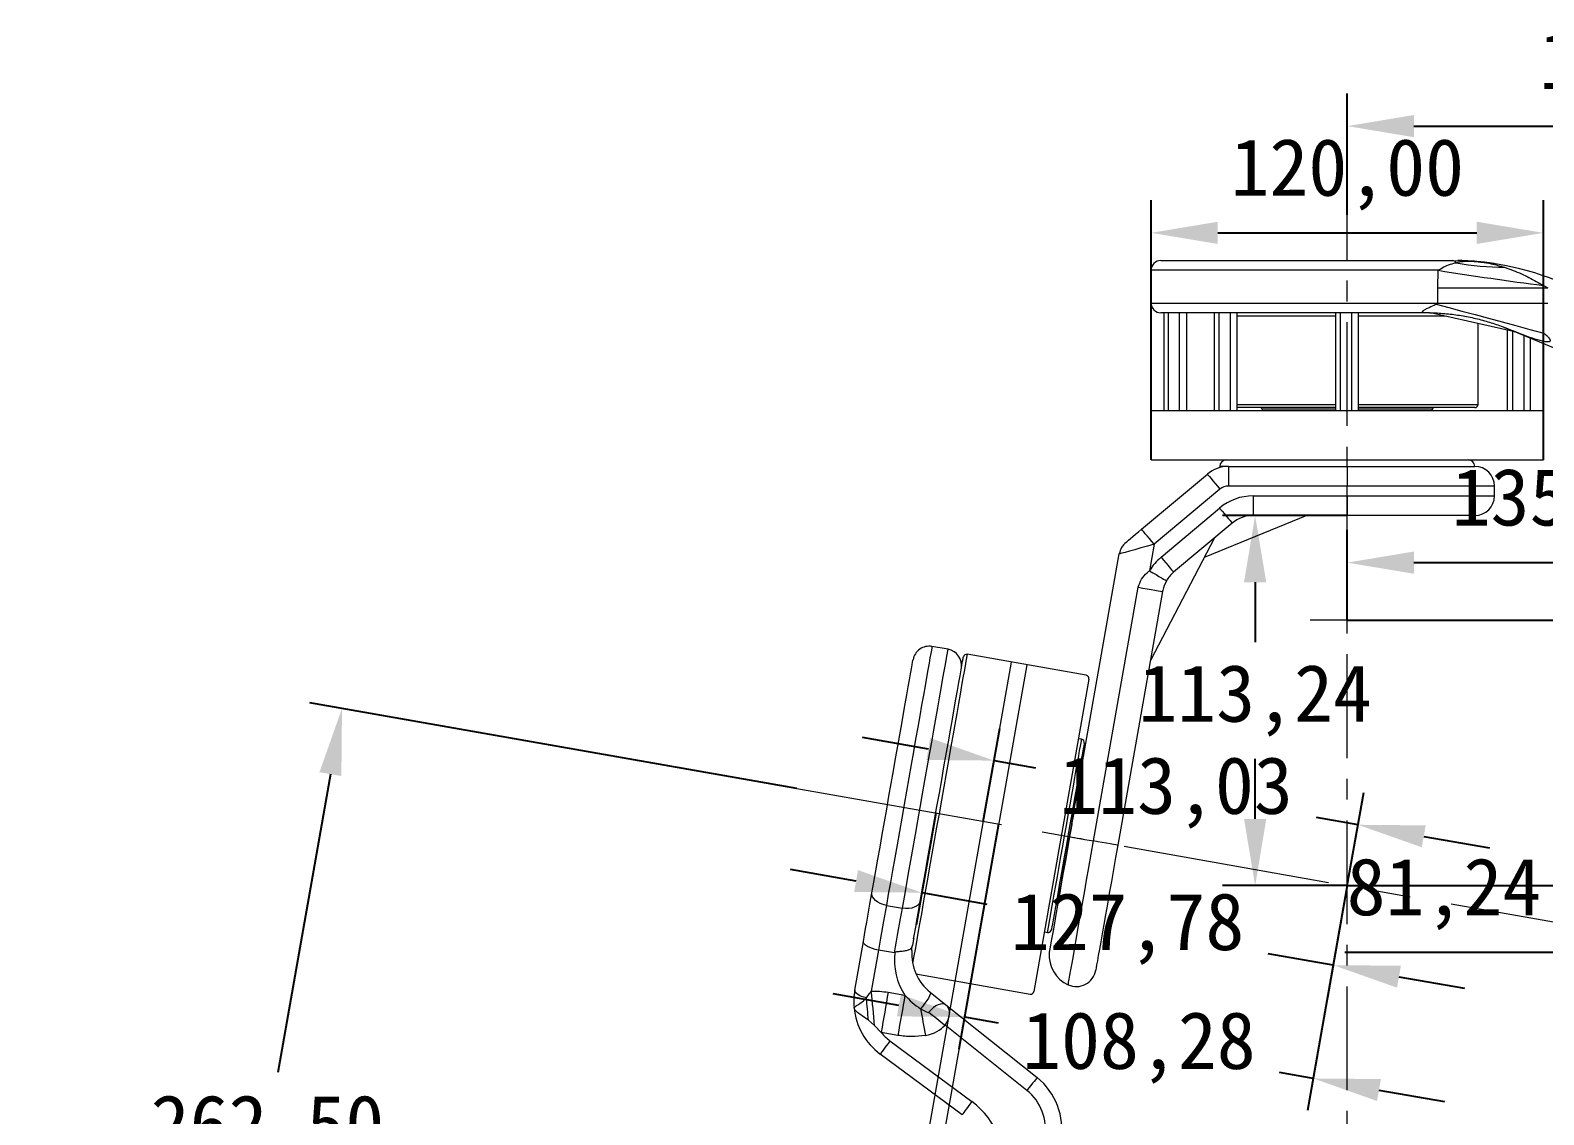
# Model space of a CAD drawing. Header units: millimetres. Extents: x 0 to 1189, y 0 to 841.
# Drawn here: x 884 to 976.6, y 654.7 to 721.1 of the extents above; entities that cross this region are included whole.
import ezdxf

# ---------------------------------------------------------------- set-up
doc = ezdxf.new("R2010")
doc.units = ezdxf.units.MM
doc.linetypes.add('CENTER', pattern=[10.16, 6.35, -1.27, 1.27, -1.27])
doc.linetypes.add('CENTERX2', pattern=[20.32, 12.7, -2.54, 2.54, -2.54])
doc.layers.get('0').update_dxf_attribs({"lineweight": 18})
for name, color, linetype, lineweight in [('中心线层', 1, 'CENTERX2', 15), ('尺寸线层', 3, 'Continuous', 18), ('粗实线层', 7, 'Continuous', 15)]:
    doc.layers.add(name, color=color, linetype=linetype, lineweight=lineweight)
doc.dimstyles.new('ISO-25', dxfattribs={"dimtxt": 2.5, "dimasz": 2.5, "dimexe": 1.25, "dimexo": 0.625, "dimtad": 1, "dimtxsty": 'Standard', "dimcen": 2.5, "dimdle": 5, "dimadec": 0, "dimazin": 0, "dimtfac": 1, "dimtmove": 0, "dimatfit": 3, "dimfxl": 1, "dimarcsym": 0})

# ---------------------------------------------------------------- blocks, each defined once
blk = doc.blocks.new('*X20')
at = {"layer": '尺寸线层'}
for points in [[(968.675, 715.87), (968.675, 714.51), (964.595, 715.19)], [(998.268, 715.87), (998.268, 714.51), (1002.348, 715.19)]]:
    blk.add_hatch(color=0, dxfattribs=at).paths.add_polyline_path(points, flags=0)
at = {"layer": '尺寸线层', "color": 0, "linetype": 'Continuous', "lineweight": -2}
for p, q in [((964.595, 709.759), (964.595, 717.19)), ((1002.348, 709.759), (1002.348, 717.19)), ((968.675, 715.19), (998.268, 715.19))]:
    blk.add_line(p, q, dxfattribs=at)
at = {"layer": '尺寸线层', "color": 0, "insert": (983.472, 718.758), "char_height": 3.5, "width": 28.39106, "attachment_point": 5}
blk.add_mtext('188,76', dxfattribs=at)
blk = doc.blocks.new('*X21')
at = {"layer": '尺寸线层'}
for points in [[(956.675, 709.339), (956.675, 707.979), (952.595, 708.659)], [(972.515, 709.339), (972.515, 707.979), (976.595, 708.659)]]:
    blk.add_hatch(color=0, dxfattribs=at).paths.add_polyline_path(points, flags=0)
at = {"layer": '尺寸线层', "color": 0, "linetype": 'Continuous', "lineweight": -2}
for p, q in [((952.595, 694.767), (952.595, 710.659)), ((976.595, 694.767), (976.595, 710.659)), ((956.675, 708.659), (972.515, 708.659))]:
    blk.add_line(p, q, dxfattribs=at)
at = {"layer": '尺寸线层', "color": 0, "insert": (964.595, 712.226), "char_height": 3.5, "width": 28.39106, "attachment_point": 5}
blk.add_mtext('120,00', dxfattribs=at)
blk = doc.blocks.new('*X22')
at = {"layer": '尺寸线层'}
for points in [[(977.416, 680.887), (978.776, 680.887), (978.096, 684.967)], [(977.416, 672.8), (978.776, 672.8), (978.096, 668.72)]]:
    blk.add_hatch(color=0, dxfattribs=at).paths.add_polyline_path(points, flags=0)
at = {"layer": '尺寸线层', "color": 0, "linetype": 'Continuous', "lineweight": -2}
for p, q in [((964.595, 684.967), (980.096, 684.967)), ((978.096, 680.887), (978.096, 672.8)), ((964.595, 668.72), (980.096, 668.72)), ((978.096, 668.72), (978.096, 664.64)), ((978.096, 664.64), (964.45, 664.64))]:
    blk.add_line(p, q, dxfattribs=at)
at = {"layer": '尺寸线层', "color": 0, "insert": (970.511, 668.207), "char_height": 3.5, "width": 24.24581, "attachment_point": 5}
blk.add_mtext('81,24', dxfattribs=at)
blk = doc.blocks.new('*X23')
at = {"layer": '尺寸线层'}
for points in [[(937.288, 662.062), (937.052, 660.723), (941.188, 660.684)], [(966.652, 656.885), (966.415, 655.546), (962.515, 656.924)]]:
    blk.add_hatch(color=0, dxfattribs=at).paths.add_polyline_path(points, flags=0)
at = {"layer": '尺寸线层', "color": 0, "linetype": 'Continuous', "lineweight": -2}
for p, q in [((943.268, 672.481), (940.841, 658.715)), ((964.595, 668.72), (962.168, 654.954)), ((937.17, 661.393), (933.152, 662.101)), ((941.188, 660.684), (943.25, 660.321)), ((962.515, 656.924), (960.454, 657.287)), ((966.533, 656.215), (970.551, 655.507))]:
    blk.add_line(p, q, dxfattribs=at)
at = {"layer": '尺寸线层', "color": 0, "insert": (951.852, 658.804), "char_height": 3.5, "width": 28.31285, "attachment_point": 5}
blk.add_mtext('108,28', dxfattribs=at)
blk = doc.blocks.new('*X24')
at = {"layer": '尺寸线层'}
for points in [[(968.675, 689.162), (968.675, 687.802), (964.595, 688.482)], [(987.568, 689.162), (987.568, 687.802), (991.648, 688.482)]]:
    blk.add_hatch(color=0, dxfattribs=at).paths.add_polyline_path(points, flags=0)
at = {"layer": '尺寸线层', "color": 0, "linetype": 'Continuous', "lineweight": -2}
for p, q in [((964.595, 684.967), (964.595, 690.482)), ((991.648, 684.967), (991.648, 690.482)), ((968.675, 688.482), (987.568, 688.482))]:
    blk.add_line(p, q, dxfattribs=at)
at = {"layer": '尺寸线层', "color": 0, "insert": (978.122, 692.05), "char_height": 3.5, "width": 28.39106, "attachment_point": 5}
blk.add_mtext('135,26', dxfattribs=at)
blk = doc.blocks.new('*X25')
at = {"layer": '尺寸线层'}
for points in [[(958.28, 687.287), (959.64, 687.287), (958.96, 691.367)], [(958.28, 672.8), (959.64, 672.8), (958.96, 668.72)]]:
    blk.add_hatch(color=0, dxfattribs=at).paths.add_polyline_path(points, flags=0)
at = {"layer": '尺寸线层', "color": 0, "linetype": 'Continuous', "lineweight": -2}
for p, q in [((964.595, 691.367), (956.96, 691.367)), ((958.96, 687.287), (958.96, 683.611)), ((958.96, 672.8), (958.96, 676.476)), ((964.595, 668.72), (956.96, 668.72))]:
    blk.add_line(p, q, dxfattribs=at)
at = {"layer": '尺寸线层', "color": 0, "insert": (958.96, 680.044), "char_height": 3.5, "width": 28.54749, "attachment_point": 5}
blk.add_mtext('113,24', dxfattribs=at)
blk = doc.blocks.new('*X26')
at = {"layer": '尺寸线层'}
for points in [[(934.67, 669.672), (934.434, 668.332), (938.57, 668.293)], [(967.874, 663.817), (967.638, 662.478), (963.738, 663.856)]]:
    blk.add_hatch(color=0, dxfattribs=at).paths.add_polyline_path(points, flags=0)
at = {"layer": '尺寸线层', "color": 0, "linetype": 'Continuous', "lineweight": -2}
for p, q in [((939.428, 673.158), (938.223, 666.324)), ((934.552, 669.002), (930.534, 669.71)), ((964.595, 668.72), (963.39, 661.886)), ((938.57, 668.293), (942.552, 667.591)), ((963.738, 663.856), (959.756, 664.558)), ((967.756, 663.147), (971.774, 662.439))]:
    blk.add_line(p, q, dxfattribs=at)
at = {"layer": '尺寸线层', "color": 0, "insert": (951.154, 666.075), "char_height": 3.5, "width": 28.31285, "attachment_point": 5}
blk.add_mtext('127,78', dxfattribs=at)
blk = doc.blocks.new('*X28')
at = {"layer": '尺寸线层'}
for points in [[(939.09, 677.748), (938.853, 676.409), (942.99, 676.37)], [(969.388, 672.406), (969.152, 671.066), (965.252, 672.444)]]:
    blk.add_hatch(color=0, dxfattribs=at).paths.add_polyline_path(points, flags=0)
at = {"layer": '尺寸线层', "color": 0, "linetype": 'Continuous', "lineweight": -2}
for p, q in [((938.972, 677.078), (934.954, 677.787)), ((942.333, 672.646), (943.337, 678.34)), ((942.99, 676.37), (945.528, 675.922)), ((964.595, 668.72), (965.599, 674.414)), ((965.252, 672.444), (962.713, 672.892)), ((969.27, 671.736), (973.288, 671.027))]:
    blk.add_line(p, q, dxfattribs=at)
at = {"layer": '尺寸线层', "color": 0, "insert": (954.121, 674.407), "char_height": 3.5, "width": 28.27374, "attachment_point": 5}
blk.add_mtext('113,03', dxfattribs=at)
blk = doc.blocks.new('*X32')
at = {"layer": '尺寸线层'}
for points in [[(901.729, 675.662), (903.069, 675.426), (903.107, 679.562)], [(894.03, 631.996), (895.369, 631.76), (893.991, 627.86)]]:
    blk.add_hatch(color=0, dxfattribs=at).paths.add_polyline_path(points, flags=0)
at = {"layer": '尺寸线层', "color": 0, "linetype": 'Continuous', "lineweight": -2}
for p, q in [((930.929, 674.657), (901.138, 679.91)), ((902.399, 675.544), (899.178, 657.278)), ((894.699, 631.878), (897.92, 650.144)), ((921.812, 622.954), (892.021, 628.207))]:
    blk.add_line(p, q, dxfattribs=at)
at = {"layer": '尺寸线层', "color": 0, "insert": (898.549, 653.711), "char_height": 3.5, "width": 29.01676, "attachment_point": 5}
blk.add_mtext('262,50', dxfattribs=at)

msp = doc.modelspace()

# ---------------------------------------------------------------- linework, layer by layer
at = {"color": 7, "linetype": 'Continuous', "lineweight": 15}
for p, q in [((952.5955, 706.3673), (952.5955, 704.3673)), ((953.1955, 706.9673), (971.0404, 706.9673)), ((970.1317, 705.2971), (970.1617, 706.3673)), ((971.0404, 706.9673), (972.2521, 706.9206)), ((976.6004, 705.4391), (976.8674, 705.2971)), ((970.1317, 704.3673), (970.1317, 705.2971)), ((970.1317, 705.2971), (976.8674, 705.2971)), ((969.466, 703.7673), (953.1955, 703.7673)), ((953.4047, 697.7673), (953.4047, 703.7673)), ((953.652, 697.7673), (953.652, 703.7673)), ((954.3428, 697.7673), (954.3428, 703.7673)), ((954.7863, 697.7673), (954.7863, 703.7673)), ((956.4756, 697.7673), (956.4756, 703.7673)), ((956.753, 697.7673), (956.753, 703.7673)), ((957.4482, 697.7673), (957.4482, 703.7673)), ((957.8661, 697.7673), (957.8661, 703.7673)), ((963.9012, 697.7673), (963.9012, 703.7673)), ((964.1714, 697.7673), (964.1714, 703.7673)), ((964.8657, 697.7673), (964.8657, 703.7673)), ((965.2898, 697.7673), (965.2898, 703.7673)), ((974.8442, 702.6129), (969.6752, 703.7673)), ((970.1317, 704.3673), (976.8674, 704.3673)), ((972.5955, 698.1673), (972.5955, 703.1151)), ((974.2488, 702.8611), (974.8442, 702.6129)), ((974.3961, 697.7673), (974.3961, 702.7129)), ((978.7916, 700.9672), (974.4584, 702.7737)), ((974.7197, 697.7673), (974.7197, 702.6407)), ((975.419, 697.7673), (975.419, 702.3733)), ((975.7948, 697.7673), (975.7948, 702.2166)), ((952.5955, 697.7673), (952.5955, 694.7672)), ((956.1102, 697.7673), (952.5955, 697.7673)), ((976.5955, 697.7673), (956.1102, 697.7673)), ((963.9012, 697.9672), (957.8627, 697.9672)), ((959.3955, 697.8673), (959.3955, 697.7673)), ((972.3955, 697.9672), (965.2898, 697.9672)), ((969.7955, 697.7673), (969.7955, 697.8673)), ((976.5955, 694.7672), (976.5955, 697.7673)), ((956.7955, 694.3672), (956.7955, 694.3011)), ((957.3234, 694.3672), (957.3234, 693.1673)), ((957.3234, 694.3672), (964.5955, 694.3672)), ((964.5955, 694.3672), (964.5955, 693.1673)), ((964.5955, 694.3672), (972.3955, 694.3672)), ((952.0152, 690.524), (956.0379, 693.8994)), ((956.8092, 692.9801), (952.7866, 689.6047)), ((964.5955, 693.1673), (957.3234, 693.1673)), ((958.8407, 692.5673), (964.5955, 692.5673)), ((958.8407, 692.5673), (958.8407, 691.3673)), ((964.5955, 692.5673), (964.5955, 693.1673)), ((973.5955, 693.1673), (964.5955, 693.1673)), ((964.5955, 692.5673), (964.5955, 691.3673)), ((964.5955, 692.5673), (973.5955, 692.5673)), ((973.5955, 692.5673), (973.5955, 693.1673)), ((953.2045, 688.8152), (956.7838, 691.8186)), ((957.5552, 690.8994), (953.9758, 687.8959)), ((962.1128, 691.3673), (955.8519, 688.7974)), ((964.5955, 691.3673), (958.8407, 691.3673)), ((972.3955, 691.3673), (964.5955, 691.3673)), ((956.4824, 689.9992), (952.55, 682.504)), ((947.8942, 673.3763), (950.6514, 689.0131)), ((952.7866, 689.6047), (952.5003, 687.9814)), ((949.0788, 671.4562), (951.8146, 686.9716)), ((953.2918, 686.7112), (950.556, 671.1957)), ((940.1793, 683.1797), (939.1945, 683.3533)), ((948.6313, 681.5878), (941.3438, 682.8728)), ((948.348, 677.6776), (948.1511, 677.7124)), ((948.3135, 675.7544), (948.2324, 675.8702)), ((936.4019, 667.5153), (937.3867, 667.3417)), ((946.7738, 667.5978), (946.8896, 667.679)), ((946.8723, 667.5805), (946.8845, 667.5783)), ((946.0673, 665.8947), (946.2642, 665.8599)), ((934.4715, 662.3262), (934.9966, 665.3046)), ((935.9197, 664.7806), (935.4755, 662.2617)), ((936.9045, 664.607), (935.9197, 664.7806)), ((937.9621, 664.7513), (937.9665, 664.8713)), ((937.9665, 664.8713), (937.9991, 665.056)), ((937.9991, 665.056), (937.9991, 665.0561)), ((938.2159, 663.3189), (945.1931, 662.0886)), ((936.514, 662.1935), (937.5391, 662.0128)), ((939.0828, 662.1985), (940.0494, 661.4266)), ((940.0494, 661.4266), (945.6267, 656.9727)), ((935.6811, 660.1544), (935.3026, 660.4832)), ((936.0815, 659.7409), (935.6811, 660.1544)), ((945.0027, 656.1913), (939.9905, 660.1939)), ((937.1066, 659.5601), (936.0815, 659.7409)), ((936.6235, 659.222), (941.6322, 655.507)), ((941.0364, 654.7038), (936.0277, 658.4189))]:
    msp.add_line(p, q, dxfattribs=at)
at = {"color": 8, "linetype": 'Continuous', "lineweight": 15}
for p, q in [((970.1617, 706.3673), (952.5955, 706.3673)), ((952.5955, 704.3673), (970.1317, 704.3673)), ((963.9012, 703.5672), (957.8661, 703.5672)), ((970.5708, 703.5672), (965.2898, 703.5672)), ((957.8661, 698.1673), (963.9012, 698.1673)), ((965.2898, 698.1673), (972.5955, 698.1673)), ((963.9012, 697.8673), (959.3955, 697.8673)), ((969.7955, 697.8673), (965.2898, 697.8673)), ((957.3234, 694.3672), (956.7955, 694.3672))]:
    msp.add_line(p, q, dxfattribs=at)
msp.add_line((952.5955, 694.7672), (976.5955, 694.7672))
at = {"color": 7, "linetype": 'Continuous', "lineweight": 15}
for points in [[(970.0419, 704.2944), (970.8103, 704.0874), (971.6002, 703.8746), (972.4085, 703.6569), (973.2324, 703.435), (974.0688, 703.2096), (974.9145, 702.9818), (975.7666, 702.7523), (976.6218, 702.5219)], [(956.0379, 693.8994), (956.0527, 693.8817), (956.0966, 693.8294), (956.1678, 693.7444), (956.2638, 693.6301), (956.3807, 693.4908), (956.514, 693.3319), (956.6587, 693.1594), (956.8092, 692.9801)], [(956.7838, 691.8186), (956.9343, 691.6393), (957.079, 691.4668), (957.2123, 691.3079), (957.3292, 691.1686), (957.4252, 691.0543), (957.4964, 690.9693), (957.5403, 690.917), (957.5552, 690.8994)], [(951.0618, 689.724), (951.0801, 689.7393), (951.1344, 689.7849), (951.2225, 689.8588), (951.3411, 689.9583), (951.4855, 690.0795), (951.6504, 690.2178), (951.8292, 690.3679), (952.0152, 690.524)], [(952.7866, 689.6047), (952.6361, 689.7841), (952.4914, 689.9565), (952.358, 690.1154), (952.2412, 690.2547), (952.1452, 690.369), (952.0739, 690.454), (952.0301, 690.5063), (952.0152, 690.524)], [(952.7866, 689.6047), (952.37, 689.4893), (951.9695, 689.3783), (951.6003, 689.276), (951.2768, 689.1864), (951.0112, 689.1128), (950.8139, 689.0581), (950.6924, 689.0245), (950.6514, 689.0131)], [(953.2045, 688.8152), (953.355, 688.6359), (953.4997, 688.4634), (953.633, 688.3045), (953.7499, 688.1652), (953.8458, 688.0508), (953.9171, 687.9659), (953.961, 687.9136), (953.9758, 687.8959)], [(952.5003, 687.9814), (952.7023, 687.8631), (952.8966, 687.7493), (953.0756, 687.6444), (953.2325, 687.5525), (953.3612, 687.4771), (953.4569, 687.421), (953.5158, 687.3865), (953.5357, 687.3748)], [(951.8146, 686.9716), (952.0808, 686.9247), (952.3485, 686.8775), (952.6039, 686.8324), (952.8337, 686.7919), (953.0261, 686.758), (953.1711, 686.7324), (953.2612, 686.7165), (953.2918, 686.7112)], [(935.5227, 668.288), (935.6367, 668.9345), (935.7573, 669.6186), (935.8836, 670.3348), (936.0146, 671.0775), (936.1491, 671.8407), (936.2863, 672.6185), (936.4249, 673.4047), (936.5639, 674.1931), (936.7022, 674.9774), (936.8387, 675.7514), (936.9723, 676.5091), (937.1019, 677.2443), (937.2266, 677.9513), (937.3453, 678.6245), (937.4571, 679.2586), (937.5611, 679.8485), (937.6565, 680.3896), (937.7426, 680.8776), (937.8186, 681.3086), (937.8839, 681.6793), (937.9381, 681.9866), (937.9807, 682.2282), (938.0114, 682.4022), (938.0299, 682.5071), (938.0361, 682.5422)], [(938.0697, 665.4563), (938.1043, 665.6529), (938.1988, 666.1887), (938.3024, 666.7762), (938.4143, 667.4109), (938.5337, 668.0881), (938.6598, 668.8028), (938.7915, 669.5499), (938.9279, 670.3236), (939.068, 671.1183), (939.2108, 671.9281), (939.3552, 672.747), (939.5001, 673.5689), (939.6445, 674.3878), (939.7873, 675.1976), (939.9275, 675.9924), (940.0639, 676.7661), (940.1956, 677.5131), (940.3216, 678.2278), (940.441, 678.905), (940.553, 679.5397), (940.6565, 680.1272), (940.751, 680.663), (940.8357, 681.1432), (940.91, 681.5644), (940.9732, 681.9233), (941.0251, 682.2173), (941.0651, 682.4442), (941.093, 682.6024), (941.1086, 682.6907), (941.1121, 682.7106)], [(948.5103, 677.4459), (948.5099, 677.4437), (948.5007, 677.3918), (948.4794, 677.2711), (948.4463, 677.0833), (948.4017, 676.8305), (948.3463, 676.5158), (948.2805, 676.1431), (948.2054, 675.7169), (948.1217, 675.2424), (948.0305, 674.7252), (947.9329, 674.1717), (947.8301, 673.5887), (947.7233, 672.9831), (947.6139, 672.3624), (947.5031, 671.734)], [(946.8723, 667.5805), (946.8785, 667.6159), (946.8971, 667.7214), (946.9278, 667.8953), (946.97, 668.1346), (947.023, 668.4352), (947.0859, 668.7919), (947.1576, 669.1987), (947.2369, 669.6486), (947.3225, 670.1338), (947.4128, 670.6461), (947.5064, 671.1768), (947.6016, 671.7167), (947.6968, 672.2565), (947.7903, 672.7872), (947.8807, 673.2995), (947.8942, 673.3763)], [(947.6138, 671.7145), (947.4827, 670.9711), (947.353, 670.2358), (947.2262, 669.5166), (947.1037, 668.8216), (946.9867, 668.1583), (946.8766, 667.5339), (946.7746, 666.9553), (946.6818, 666.4289), (946.5992, 665.9604), (946.5277, 665.5549), (946.4681, 665.2169), (946.421, 664.9501), (946.3871, 664.7574), (946.3665, 664.641), (946.3597, 664.602)], [(947.5031, 671.734), (947.3923, 671.1057), (947.2829, 670.485), (947.1761, 669.8794), (947.0733, 669.2963), (946.9757, 668.7429), (946.8845, 668.2257), (946.8008, 667.7512), (946.7257, 667.3249), (946.6599, 666.9522), (946.6045, 666.6376), (946.5599, 666.3848), (946.5268, 666.1969), (946.5055, 666.0763), (946.4963, 666.0243), (946.4959, 666.0222)], [(947.527, 662.6555), (947.5336, 662.693), (947.5534, 662.8053), (947.5862, 662.9914), (947.6318, 663.2498), (947.6897, 663.5781), (947.7594, 663.9737), (947.8404, 664.4331), (947.932, 664.9524), (948.0333, 665.5272), (948.1436, 666.1526), (948.2619, 666.8232), (948.3871, 667.5334), (948.5182, 668.277), (948.6541, 669.0478), (948.7936, 669.8391), (948.9356, 670.6442), (949.0788, 671.4562)], [(947.6138, 671.7145), (947.6689, 671.7048), (947.7672, 671.6875), (947.9065, 671.6629), (948.0836, 671.6317), (948.2945, 671.5945), (948.5344, 671.5522), (948.7978, 671.5057), (949.0788, 671.4562)], [(950.556, 671.1957), (950.5254, 671.2011), (950.4353, 671.217), (950.2903, 671.2426), (950.0979, 671.2765), (949.8681, 671.317), (949.6127, 671.362), (949.345, 671.4093), (949.0788, 671.4562)], [(950.556, 671.1957), (950.4237, 670.4453), (950.2926, 669.702), (950.1641, 668.9732), (950.0394, 668.2657), (949.9196, 667.5865), (949.806, 666.942), (949.6995, 666.3385), (949.6014, 665.7818), (949.5124, 665.2772), (949.4335, 664.8296), (949.3654, 664.4433), (949.3087, 664.1221), (949.2641, 663.8689), (949.2319, 663.6864), (949.2125, 663.5761), (949.206, 663.5392)], [(934.9966, 665.3046), (935.0668, 665.7023), (935.1358, 666.0938), (935.2037, 666.4788), (935.2703, 666.8567), (935.3356, 667.2271), (935.3995, 667.5894), (935.4619, 667.9432), (935.5227, 668.288)], [(936.4019, 667.5153), (936.2118, 667.5607), (936.033, 667.6274), (935.8725, 667.7127), (935.7364, 667.8135), (935.63, 667.9259), (935.5572, 668.0455), (935.521, 668.1678), (935.5227, 668.288)], [(936.4019, 667.5153), (936.3461, 667.1993), (936.289, 666.875), (936.2304, 666.5429), (936.1705, 666.2034), (936.1095, 665.8569), (936.0472, 665.504), (935.9839, 665.1451), (935.9197, 664.7806)], [(938.4771, 667.767), (938.4376, 667.6535), (938.3617, 667.551), (938.2525, 667.4635), (938.114, 667.3943), (937.9516, 667.3461), (937.7716, 667.3208), (937.5808, 667.3193), (937.3867, 667.3417)], [(936.9045, 664.607), (936.9687, 664.9715), (937.032, 665.3304), (937.0943, 665.6833), (937.1553, 666.0297), (937.2152, 666.3692), (937.2738, 666.7013), (937.331, 667.0256), (937.3867, 667.3417)], [(935.9197, 664.7806), (935.7287, 664.8212), (935.5475, 664.8737), (935.383, 664.9361), (935.2414, 665.006), (935.1283, 665.0807), (935.048, 665.1573), (935.0035, 665.233), (934.9966, 665.3046)], [(937.9991, 665.0561), (937.9995, 665.0585), (938.0004, 665.0637)], [(938.0747, 665.4851), (938.0646, 665.4277), (938.0014, 665.0694)], [(946.3674, 664.6458), (946.3667, 664.6434), (946.3597, 664.602)], [(935.1798, 661.8488), (935.0247, 661.8945), (934.8818, 661.9475), (934.7553, 662.0063), (934.6487, 662.0692), (934.5649, 662.1346), (934.5065, 662.2004), (934.4751, 662.2649), (934.4715, 662.3262)], [(936.514, 662.1935), (936.4619, 661.8982), (936.409, 661.5983), (936.3555, 661.2947), (936.3014, 660.9878), (936.2468, 660.6783), (936.1919, 660.3669), (936.1367, 660.0542), (936.0815, 659.7409)], [(937.5391, 662.0128), (937.487, 661.7174), (937.4341, 661.4176), (937.3806, 661.1139), (937.3265, 660.807), (937.2719, 660.4976), (937.217, 660.1862), (937.1619, 659.8734), (937.1066, 659.5601)], [(939.0828, 662.1985), (939.0983, 662.1564), (939.0842, 662.08), (939.041, 661.9728), (938.9708, 661.8398), (938.8768, 661.6872), (938.7634, 661.5221), (938.6359, 661.352), (938.5001, 661.1851)], [(938.5001, 661.1851), (938.5358, 660.9851), (938.5716, 660.7839), (938.6077, 660.5817), (938.6439, 660.3785), (938.6802, 660.1746), (938.7167, 659.9701), (938.7532, 659.7653), (938.7897, 659.5604)], [(939.0095, 660.9773), (939.1311, 660.8803), (939.253, 660.7829), (939.3754, 660.6852), (939.498, 660.5872), (939.6209, 660.4891), (939.744, 660.3908), (939.8672, 660.2924), (939.9905, 660.1939)], [(936.6235, 659.222), (936.5073, 659.0653), (936.3955, 658.9147), (936.2925, 658.7758), (936.2022, 658.6541), (936.1281, 658.5542), (936.0731, 658.48), (936.0392, 658.4343), (936.0277, 658.4189)], [(945.6267, 656.9727), (945.6147, 656.9577), (945.5792, 656.9132), (945.5215, 656.841), (945.4439, 656.7438), (945.3494, 656.6254), (945.2415, 656.4903), (945.1244, 656.3437), (945.0027, 656.1913)], [(941.6322, 655.507), (941.516, 655.3503), (941.4042, 655.1996), (941.3012, 655.0608), (941.2109, 654.9391), (941.1368, 654.8392), (941.0818, 654.7649), (941.0479, 654.7192), (941.0364, 654.7038)]]:
    msp.add_lwpolyline(points, dxfattribs=at)
at = {"color": 8, "linetype": 'Continuous', "lineweight": 15}
for points in [[(939.1945, 683.3533), (939.193, 683.3447), (939.1808, 683.2753), (939.1564, 683.1372), (939.1201, 682.9313), (939.0721, 682.6589), (939.0127, 682.3221), (938.9424, 681.9232), (938.8616, 681.465), (938.7709, 680.9507), (938.671, 680.384), (938.5625, 679.7689), (938.4463, 679.1096), (938.3231, 678.4109), (938.1938, 677.6776), (938.0593, 676.9149), (937.9206, 676.1282), (937.7786, 675.3231), (937.6344, 674.5051), (937.4889, 673.6801), (937.3432, 672.8538), (937.1983, 672.0322), (937.0553, 671.2209), (936.9151, 670.4257), (936.7787, 669.6522), (936.6471, 668.9058), (936.5212, 668.1919), (936.4019, 667.5153)], [(937.3867, 667.3417), (937.506, 668.0182), (937.6319, 668.7322), (937.7635, 669.4785), (937.8999, 670.252), (938.0401, 671.0472), (938.1831, 671.8585), (938.328, 672.6802), (938.4737, 673.5064), (938.6192, 674.3314), (938.7634, 675.1494), (938.9054, 675.9546), (939.0441, 676.7413), (939.1786, 677.5039), (939.3079, 678.2372), (939.4311, 678.936), (939.5473, 679.5952), (939.6558, 680.2104), (939.7557, 680.7771), (939.8464, 681.2914), (939.9272, 681.7496), (939.9975, 682.1485), (940.0569, 682.4853), (940.1049, 682.7576), (940.1412, 682.9636), (940.1656, 683.1017), (940.1778, 683.171), (940.1793, 683.1797)], [(941.3438, 682.8728), (941.3422, 682.864), (941.3298, 682.7939), (941.3052, 682.654), (941.2684, 682.4455), (941.2198, 682.1698), (941.1597, 681.8289), (941.0885, 681.4253), (941.0068, 680.9619), (940.9151, 680.442), (940.8142, 679.8693), (940.7046, 679.2481), (940.5873, 678.5827), (940.463, 677.8781), (940.3327, 677.1391), (940.1973, 676.3712), (940.0578, 675.5799), (939.9152, 674.7709), (939.7704, 673.9501), (939.6246, 673.1232), (939.4788, 672.2964), (939.3341, 671.4755), (939.1915, 670.6665), (939.0519, 669.8752), (938.9165, 669.1073), (938.7862, 668.3684), (938.662, 667.6637), (938.5447, 666.9983), (938.4351, 666.3771), (938.3341, 665.8045), (938.2425, 665.2846), (938.1608, 664.8212), (938.0896, 664.4176), (938.0295, 664.0767), (938.0104, 663.9683)], [(947.3061, 671.7688), (947.4188, 672.4076), (947.5301, 673.039), (947.6388, 673.6555), (947.7436, 674.2498), (947.8433, 674.8151), (947.9367, 675.3446), (948.0226, 675.8323), (948.1002, 676.2723), (948.1685, 676.6594), (948.2267, 676.9893), (948.274, 677.2579), (948.31, 677.4623), (948.3343, 677.5998), (948.3465, 677.669), (948.348, 677.6776)], [(946.2642, 665.8599), (946.2658, 665.8686), (946.278, 665.9378), (946.3022, 666.0753), (946.3382, 666.2796), (946.3856, 666.5482), (946.4438, 666.8781), (946.512, 667.2653), (946.5896, 667.7053), (946.6756, 668.1929), (946.769, 668.7224), (946.8687, 669.2877), (946.9735, 669.8821), (947.0822, 670.4985), (947.1935, 671.1299), (947.3061, 671.7688)]]:
    msp.add_lwpolyline(points, dxfattribs=at)
at = {"color": 7, "linetype": 'Continuous', "lineweight": 15}
for centre, radius, start, end in [((953.1955, 706.3673), 0.6, 90, 180), ((1001.7219, 902.4989), 198.6546, 260.858711, 262.73503), ((971.0195, 706.6967), 0.2714, 30.305422, 85.58677), ((974.2661, 722.8077), 16.2556, 259.320753, 269.831609), ((971.0404, 689.9673), 17, 85.58569, 88.92227), ((971.0404, 689.9673), 17, 60, 85.58569), ((953.1955, 704.3673), 0.6, 180, 270), ((972.3955, 698.1673), 0.2, 270, 0), ((959.2955, 697.8673), 0.1, 0, 90), ((969.8955, 697.8673), 0.1, 90, 180), ((957.3234, 692.3673), 2, 90, 130), ((957.1955, 694.3673), 0.4, 90, 180), ((971.9955, 694.3673), 0.4, 0, 90), ((972.3955, 693.1673), 1.2, 0, 90), ((958.8407, 689.3673), 3.2, 90, 130), ((957.3234, 692.3673), 0.8, 90, 130), ((972.3955, 692.5673), 1.2, 270, 0), ((958.8407, 689.3673), 2, 90, 130), ((951.8332, 688.8047), 1.2, 130, 170), ((955.2614, 686.3638), 3.2, 130, 149.635865), ((955.2614, 686.3638), 2, 130, 149.635865), ((939.0209, 682.3685), 1, 80, 170), ((940.0057, 682.1949), 1, 350, 80), ((941.309, 682.6759), 0.2, 80, 170), ((948.5966, 681.3909), 0.2, 350, 80), ((948.3133, 677.4807), 0.2, 350, 80), ((946.299, 666.0569), 0.2, 260, 350), ((940.9549, 664.5428), 3, 176.014571, 231.38954), ((940.8931, 664.1924), 4, 173.704315, 213.017814), ((948.3557, 664.4757), 2, 176.37937, 245.522488), ((948.0242, 663.7476), 1.2, 245.522488, 350), ((938.4107, 661.6316), 4, 170, 185.370181), ((866.739, 654.4915), 69.1743, 4.695715, 6.449557), ((945.2278, 662.2856), 0.2, 260, 350), ((938.4107, 661.6316), 4, 185.370181, 233.434949), ((913.2074, 659.1843), 22.1334, 3.364299, 6.914244), ((938.4107, 661.6316), 3, 219.067894, 233.434949), ((943.1306, 653.847), 4, 350, 51.38954), ((938.6535, 651.4911), 5, 350, 53.434949), ((943.1306, 653.847), 3, 350, 51.38954)]:
    msp.add_arc(centre, radius, start, end, dxfattribs=at)
for centre, major_axis, ratio, start_param, end_param in [((905.1343, 688.0297), (33.8753, -27.0524), 0.0230672, 6.1270005, 6.2831853), ((939.4254, 660.6452), (0.624, 0.7814), 0.5321679, 0, 1.5707963), ((939.4254, 660.6452), (0.624, 0.7814), 0.7232378, 4.712389, 6.2831853), ((905.1343, 688.0297), (34.8563, -27.8358), 0.1793437, 6.1270005, 6.2831853)]:
    msp.add_ellipse(centre, major_axis=major_axis, ratio=ratio, start_param=start_param, end_param=end_param, dxfattribs=at)
for points, knots in [([(970.1617, 706.3673), (970.2123, 706.4007), (970.3917, 706.5191), (970.7111, 706.6776), (971.0205, 706.7808), (971.2066, 706.8229), (971.2538, 706.8336)], [0, 0, 0, 0, 0.159111, 0.5636681, 1.034971, 1.195228, 1.195228, 1.195228, 1.195228]), ([(971.2538, 706.8336), (971.4006, 706.8661), (971.641, 706.9193), (971.9999, 706.9346), (972.2179, 706.9269), (972.3448, 706.9171), (972.3488, 706.9168)], [0, 0, 0, 0, 0.4325564, 0.7082302, 1.0911868, 1.1035217, 1.1035217, 1.1035217, 1.1035217]), ([(972.3488, 706.9168), (972.3551, 706.9163), (972.439, 706.9099), (972.6001, 706.8949), (972.9444, 706.8534), (973.4894, 706.7638), (973.946, 706.6312), (974.2183, 706.5522)], [0, 0, 0, 0, 0.0188736, 0.2520437, 0.4850436, 1.0597224, 1.9089514, 1.9089514, 1.9089514, 1.9089514]), ([(973.5955, 706.7741), (973.5846, 706.7758), (973.5628, 706.7791), (973.393, 706.8041), (973.1423, 706.8376), (972.8604, 706.8705), (972.6718, 706.8887), (972.5955, 706.896)], [0, 0, 0, 0, 0.2139234, 0.4277995, 0.6429868, 0.8601944, 1.007539, 1.007539, 1.007539, 1.007539]), ([(974.2183, 706.5522), (974.565, 706.426), (975.2273, 706.1851), (976.0113, 705.7787), (976.4528, 705.5242), (976.6004, 705.4391)], [0, 0, 0, 0, 1.1126778, 2.1256034, 2.6342435, 2.6342435, 2.6342435, 2.6342435]), ([(969.466, 703.7673), (969.4457, 703.7674), (969.3677, 703.7679), (969.2761, 703.7726), (969.2098, 703.792), (969.1878, 703.81), (969.1886, 703.8349), (969.2079, 703.8635), (969.2523, 703.9031), (969.3481, 703.9678), (969.5716, 704.0908), (969.8158, 704.2026), (969.9949, 704.2753), (970.0419, 704.2944)], [0, 0, 0, 0, 0.0686098, 0.2639969, 0.3286322, 0.3937488, 0.4367059, 0.47983, 0.5304403, 0.6105222, 0.7712753, 1.1489757, 1.2831896, 1.2831896, 1.2831896, 1.2831896]), ([(969.6215, 703.7673), (969.5728, 703.7673), (969.521, 703.7673), (969.469, 703.7673), (969.466, 703.7673)], [0, 0, 0, 0, 0.14636747, 0.15555173, 0.15555173, 0.15555173, 0.15555173]), ([(969.6215, 703.7682), (969.6278, 703.7683), (969.939, 703.7748), (970.5533, 703.7298), (971.4542, 703.628), (972.3353, 703.4596), (973.1878, 703.2351), (973.9064, 703.0003), (974.326, 702.8233), (974.4833, 702.7569)], [0, 0, 0, 0, 0.0188684, 0.9306592, 1.8337198, 2.7271613, 3.6102284, 4.4773788, 4.9976944, 4.9976944, 4.9976944, 4.9976944]), ([(970.0419, 704.2944), (970.0536, 704.2994), (970.0765, 704.309), (970.1034, 704.3249), (970.1207, 704.3406), (970.1288, 704.3527), (970.1315, 704.3617), (970.1317, 704.3662), (970.1317, 704.3673)], [0, 0, 0, 0, 0.03915048, 0.07611409, 0.09473263, 0.10851418, 0.11810846, 0.12112836, 0.12112836, 0.12112836, 0.12112836]), ([(976.6218, 702.5219), (976.649, 702.4994), (976.699, 702.458), (976.8052, 702.3635), (976.9088, 702.2608), (976.9831, 702.1544), (977.004, 702.0953), (977.0061, 702.0615), (976.996, 702.0343), (976.9752, 702.0122), (976.9302, 701.9912), (976.784, 701.9759), (976.4354, 702.0424), (975.916, 702.2033), (975.2221, 702.4598), (974.738, 702.6588), (974.4584, 702.7737)], [0, 0, 0, 0, 0.1038061, 0.1906146, 0.4181374, 0.5323536, 0.5708967, 0.6097674, 0.6382772, 0.6667359, 0.7115847, 0.8002787, 1.1284409, 1.7770248, 2.4316799, 3.3261546, 3.3261546, 3.3261546, 3.3261546]), ([(951.8146, 686.9716), (951.8674, 687.142), (951.9725, 687.481), (952.2633, 687.7925), (952.45, 687.9413), (952.5003, 687.9814)], [0, 0, 0, 0, 0.5296862, 1.0540386, 1.2476555, 1.2476555, 1.2476555, 1.2476555]), ([(953.5357, 687.3748), (953.4431, 687.1826), (953.3395, 686.9679), (953.2963, 686.7355), (953.2918, 686.7112)], [0, 0, 0, 0, 0.63498327, 0.70926774, 0.70926774, 0.70926774, 0.70926774]), ([(947.8942, 673.3763), (947.8489, 673.1052), (947.7573, 672.5584), (947.6619, 671.9974), (947.6138, 671.7145)], [0, 0, 0, 0, 0.8354532, 1.685276, 1.685276, 1.685276, 1.685276]), ([(936.9172, 664.631), (936.9224, 664.6383), (936.9338, 664.6546), (936.9787, 664.6771), (937.108, 664.699), (937.322, 664.7065), (937.5897, 664.7412), (937.8208, 664.8113), (937.933, 664.8962), (937.9725, 664.9636), (937.9833, 664.9899), (937.9891, 665.0089), (937.9926, 665.0227), (937.9951, 665.0343), (937.9969, 665.0438), (937.9983, 665.0516), (937.9989, 665.0549), (937.9991, 665.056)], [0, 0, 0, 0, 0.0216194, 0.0483061, 0.1153077, 0.3239901, 0.5457874, 0.8056761, 1.0667222, 1.1276126, 1.1672767, 1.1929344, 1.2097538, 1.2211073, 1.2333044, 1.2385597, 1.2412639, 1.2412639, 1.2412639, 1.2412639]), ([(937.9991, 665.0561), (937.9993, 665.0572), (937.9998, 665.0598), (938.0005, 665.0639), (938.0011, 665.0672), (938.0013, 665.0688), (938.0014, 665.0694)], [0, 0, 0, 0, 0.002967856, 0.007134398, 0.011275947, 0.013508926, 0.013508926, 0.013508926, 0.013508926]), ([(938.0014, 665.0694), (938.0013, 665.0686), (938.001, 665.0668), (938.0006, 665.0649), (938.0004, 665.0637)], [0, 0, 0, 0, 0.002200398, 0.0057375255, 0.0057375255, 0.0057375255, 0.0057375255]), ([(936.9045, 664.607), (936.9059, 664.6096), (936.9101, 664.6176), (936.9143, 664.6256), (936.9172, 664.631)], [0, 0, 0, 0, 0.008819786, 0.027216329, 0.027216329, 0.027216329, 0.027216329]), ([(935.1798, 661.8488), (935.2439, 661.9396), (935.3404, 662.0762), (935.4415, 662.2151), (935.4755, 662.2617)], [0, 0, 0, 0, 0.33724907, 0.50789681, 0.50789681, 0.50789681, 0.50789681]), ([(935.4755, 662.2617), (935.6476, 662.2669), (935.9954, 662.2773), (936.3399, 662.2217), (936.514, 662.1935)], [0, 0, 0, 0, 0.5160903, 1.0430724, 1.0430724, 1.0430724, 1.0430724]), ([(937.5391, 662.0128), (937.6823, 661.8602), (937.9716, 661.5518), (938.3228, 661.3081), (938.5001, 661.1851)], [0, 0, 0, 0, 0.6295642, 1.2719671, 1.2719671, 1.2719671, 1.2719671]), ([(934.4282, 661.2572), (934.4282, 661.2585), (934.4279, 661.2657), (934.4393, 661.2927), (934.5191, 661.3484), (934.7256, 661.4679), (934.9681, 661.6358), (935.1206, 661.7893), (935.1798, 661.8488)], [0, 0, 0, 0, 0.01611812, 0.09186927, 0.32007711, 0.53901059, 0.79941324, 0.96448395, 0.96448395, 0.96448395, 0.96448395]), ([(935.3026, 660.4832), (935.2339, 660.5348), (935.054, 660.67), (934.7823, 660.8414), (934.5498, 661.0163), (934.453, 661.1468), (934.4313, 661.2291), (934.4287, 661.253), (934.4282, 661.2572)], [0, 0, 0, 0, 0.1973499, 0.5168396, 0.790066, 1.077017, 1.1724825, 1.192928, 1.192928, 1.192928, 1.192928]), ([(938.7897, 659.5604), (938.5137, 659.5234), (937.9527, 659.4482), (937.3916, 659.5224), (937.1066, 659.5601)], [0, 0, 0, 0, 0.8320718, 1.6906472, 1.6906472, 1.6906472, 1.6906472])]:
    msp.add_open_spline(points, degree=3, knots=knots, dxfattribs=at)
at = {"layer": '中心线层', "color": 1, "linetype": 'CENTER'}
msp.add_line((964.5955, 605.4047), (964.5955, 709.7586), dxfattribs=at)
at = {"layer": '中心线层'}
for p, q in [((1015.5792, 684.9672), (962.3173, 684.9672)), ((930.9287, 674.6566), (978.0159, 666.3538))]:
    msp.add_line(p, q, dxfattribs=at)
at = {"layer": '粗实线层'}
for p, q in [((931.8271, 613.0648), (944.052, 682.3953)), ((944.9875, 682.2303), (932.7628, 612.8998)), ((948.7936, 681.3561), (945.4248, 662.2509))]:
    msp.add_line(p, q, dxfattribs=at)

# ---------------------------------------------------------------- dimensions: what is measured, and where the dimension line sits
at = {"layer": '尺寸线层'}
for base, p1, p2, picture, middle in [((1002.348, 715.1903), (964.5955, 709.7586), (1002.348, 709.7586), '*X20', (983.4718, 718.7576)), ((976.5955, 708.6588), (952.5955, 694.7672), (976.5955, 694.7672), '*X21', (964.5955, 712.2261))]:
    dim = msp.add_linear_dim(base=base, p1=p1, p2=p2, dimstyle='ISO-25', override={"dimtxt": 3.5, "dimasz": 4.08, "dimexe": 2, "dimexo": 0, "dimgap": 1.524, "dimtih": 1, "dimtoh": 1, "dimlfac": 5, "dimzin": 0, "dimsah": 1, "dimdle": 8.16, "dimadec": 2, "dimtfill": 1, "dimtolj": 1, "dimtzin": 8}, dxfattribs=at)
    dim.commit()
    dim.dimension.update_dxf_attribs({"geometry": picture, "text_midpoint": middle})
for base, p1, p2, angle, picture, middle in [((991.648, 688.4823), (964.5955, 684.9672), (991.648, 684.9673), 0.000028, '*X24', (978.1218, 692.0496)), ((958.9599, 668.7202), (964.5955, 691.3673), (964.5955, 668.7202), 270, '*X25', (958.9599, 680.0437)), ((978.09643, 668.72019), (964.59549, 684.96725), (964.59549, 668.72019), 90, '*X22', (970.51098, 668.20749)), ((893.9908, 627.8599), (930.9287, 674.6566), (921.8121, 622.9542), 259.99994, '*X32', (898.5491, 653.711)), ((965.2522, 672.4444), (942.3329, 672.6457), (964.5955, 668.7202), 350.000011, '*X28', (954.1209, 674.4071)), ((938.5699, 668.2935), (964.5955, 668.7202), (939.4277, 673.1579), 170.000023, '*X26', (951.1538, 666.0746)), ((962.5154, 656.9237), (943.2684, 672.4807), (964.5955, 668.7202), 350.000011, '*X23', (951.8519, 658.8039))]:
    dim = msp.add_linear_dim(base=base, p1=p1, p2=p2, angle=angle, dimstyle='ISO-25', override={"dimtxt": 3.5, "dimasz": 4.08, "dimexe": 2, "dimexo": 0, "dimgap": 1.524, "dimtih": 1, "dimtoh": 1, "dimlfac": 5, "dimzin": 0, "dimsah": 1, "dimdle": 8.16, "dimadec": 2, "dimtfill": 1, "dimtolj": 1, "dimtzin": 8}, dxfattribs=at)
    dim.commit()
    dim.dimension.update_dxf_attribs({"geometry": picture, "text_midpoint": middle})

doc.saveas('drawing.dxf')
